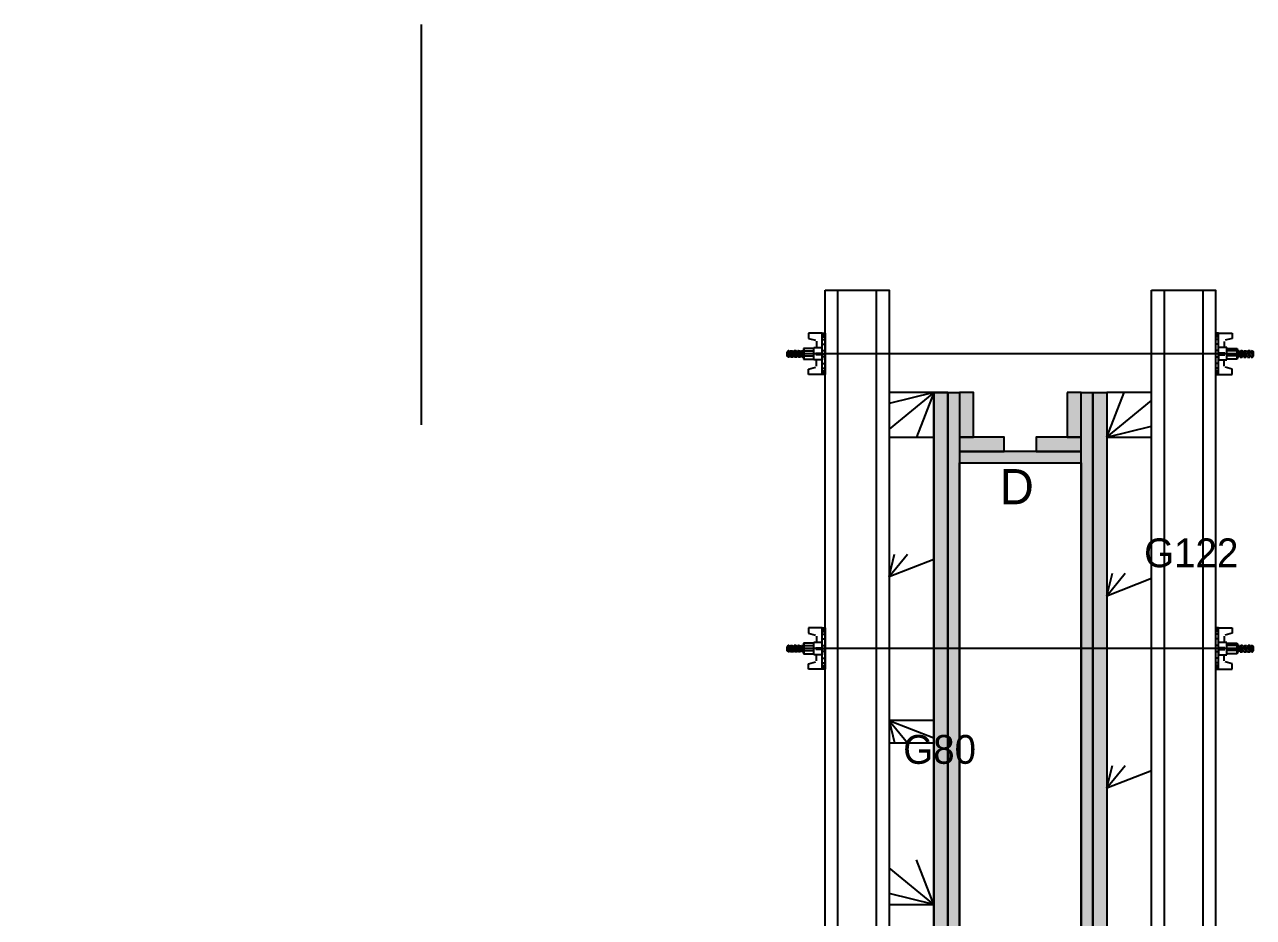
# Model space of a CAD drawing. Header units: metres. Extents: x 4696 to 9453, y 4077 to 4748.
# Drawn here: x 4742.5 to 5126.3, y 4469.3 to 4748.2 of the extents above; entities that cross this region are included whole.
import ezdxf

# ---------------------------------------------------------------- set-up
doc = ezdxf.new("R2010")
doc.units = ezdxf.units.M
for name, color, linetype in [('CHAPA', 7, 'Continuous'), ('CONCRETO', 7, 'Continuous'), ('Hachura', 7, 'Continuous'), ('Madeira', 7, 'Continuous'), ('Perfil Metálico', 7, 'Continuous'), ('SARRAFO', 7, 'Continuous'), ('TEXTO_GERAL', 7, 'Continuous')]:
    doc.layers.add(name, color=color, linetype=linetype)

msp = doc.modelspace()

# ---------------------------------------------------------------- hatches: boundary and pattern name
at = {"layer": 'Hachura'}
h = msp.add_hatch(color=7, dxfattribs=at)
h.dxf.hatch_style = 1
h.paths.add_polyline_path([(5026.46, 4633.3), (5030.86, 4633.3), (5030.86, 4633.3), (5030.86, 4213.3), (5030.86, 4213.3), (5026.46, 4213.3), (5026.46, 4213.3), (5026.46, 4633.3)])
h = msp.add_hatch(color=7, dxfattribs=at)
h.dxf.hatch_style = 1
h.paths.add_polyline_path([(5030.86, 4633.3), (5034.46, 4633.3), (5034.46, 4633.3), (5034.46, 4213.3), (5034.46, 4213.3), (5030.86, 4213.3), (5030.86, 4213.3), (5030.86, 4633.3)])
h = msp.add_hatch(color=7, dxfattribs=at)
h.dxf.hatch_style = 1
h.paths.add_polyline_path([(5038.86, 4619.3), (5034.46, 4619.3), (5034.46, 4619.3), (5034.46, 4633.3), (5034.46, 4633.3), (5038.86, 4633.3), (5038.86, 4633.3), (5038.86, 4619.3)])
h = msp.add_hatch(color=7, dxfattribs=at)
h.dxf.hatch_style = 1
h.paths.add_polyline_path([(5072.46, 4619.3), (5068.06, 4619.3), (5068.06, 4619.3), (5068.06, 4633.3), (5068.06, 4633.3), (5072.46, 4633.3), (5072.46, 4633.3), (5072.46, 4619.3)])
h = msp.add_hatch(color=7, dxfattribs=at)
h.dxf.hatch_style = 1
h.paths.add_polyline_path([(5076.06, 4153.3), (5072.46, 4153.3), (5072.46, 4153.3), (5072.46, 4633.3), (5072.46, 4633.3), (5076.06, 4633.3), (5076.06, 4633.3), (5076.06, 4153.3)])
h = msp.add_hatch(color=7, dxfattribs=at)
h.dxf.hatch_style = 1
h.paths.add_polyline_path([(5076.06, 4633.3), (5080.46, 4633.3), (5080.46, 4633.3), (5080.46, 4153.3), (5080.46, 4153.3), (5076.06, 4153.3), (5076.06, 4153.3), (5076.06, 4633.3)])
h = msp.add_hatch(color=7, dxfattribs=at)
h.dxf.hatch_style = 1
h.paths.add_polyline_path([(5048.46, 4619.3), (5048.46, 4614.9), (5048.46, 4614.9), (5034.46, 4614.9), (5034.46, 4614.9), (5034.46, 4619.3), (5034.46, 4619.3), (5048.46, 4619.3)])
h = msp.add_hatch(color=7, dxfattribs=at)
h.dxf.hatch_style = 1
h.paths.add_polyline_path([(5072.46, 4619.3), (5072.46, 4614.9), (5072.46, 4614.9), (5058.46, 4614.9), (5058.46, 4614.9), (5058.46, 4619.3), (5058.46, 4619.3), (5072.46, 4619.3)])
h = msp.add_hatch(color=7, dxfattribs=at)
h.dxf.hatch_style = 1
h.paths.add_polyline_path([(5072.46, 4611.3), (5072.46, 4614.9), (5072.46, 4614.9), (5034.46, 4614.9), (5034.46, 4614.9), (5034.46, 4611.3), (5034.46, 4611.3), (5072.46, 4611.3)])

# ---------------------------------------------------------------- linework, layer by layer
at = {"layer": 'CHAPA', "color": 7, "lineweight": 25}
for points in [[(5034.46, 4633.3), (5034.46, 4213.3), (5030.86, 4213.3), (5030.86, 4633.3)], [(5076.06, 4153.3), (5072.46, 4153.3), (5072.46, 4633.3), (5076.06, 4633.3)], [(5072.46, 4611.3), (5072.46, 4614.9), (5034.46, 4614.9), (5034.46, 4611.3)]]:
    msp.add_lwpolyline(points, close=True, dxfattribs=at)
at = {"layer": 'CONCRETO', "color": 7, "lineweight": 25}
msp.add_lwpolyline([(4742.46, 4175.3), (4742.46, 4213.3), (5034.46, 4213.3), (5034.46, 4611.3), (5072.46, 4611.3), (5072.46, 4175.3)], close=True, dxfattribs=at)
at = {"layer": 'Defpoints', "color": 7, "lineweight": 25}
msp.add_line((4866.41, 4623.22), (4866.41, 4748.22), dxfattribs=at)
at = {"layer": 'Hachura', "color": 7, "lineweight": 25}
for p, q in [((4991.55, 4651.84), (4987.3, 4651.84)), ((4987.3, 4651.84), (4987.3, 4650.16)), ((4991.55, 4638.94), (4991.55, 4651.84)), ((4991.55, 4651.84), (4992.46, 4651.84)), ((4992.46, 4651.84), (4992.46, 4638.94)), ((5114.46, 4651.83), (5114.46, 4638.94)), ((5115.36, 4651.83), (5114.46, 4651.83)), ((5115.36, 4638.94), (5115.36, 4651.83)), ((5115.36, 4651.83), (5119.62, 4651.83)), ((5119.62, 4651.83), (5119.62, 4650.16)), ((4987.3, 4650.16), (4989.51, 4649.58)), ((4989.75, 4649.27), (4989.75, 4647.32)), ((4991.54, 4651.7), (4992.46, 4651.7)), ((4991.54, 4651.49), (4992.46, 4651.49)), ((4991.54, 4651.15), (4992.46, 4651.15)), ((4991.54, 4650.69), (4992.46, 4650.69)), ((4991.54, 4649.84), (4992.46, 4649.84)), ((4991.54, 4648.41), (4992.46, 4648.41)), ((4992.46, 4650.88), (4992.46, 4643.07)), ((5115.38, 4651.7), (5114.45, 4651.7)), ((5115.38, 4651.49), (5114.45, 4651.49)), ((5115.38, 4651.15), (5114.45, 4651.15)), ((5115.38, 4650.69), (5114.45, 4650.69)), ((5115.38, 4649.84), (5114.45, 4649.84)), ((5114.46, 4650.88), (5114.46, 4643.07)), ((5115.38, 4648.41), (5114.46, 4648.41)), ((5117.17, 4649.26), (5117.17, 4647.32)), ((5119.62, 4650.16), (5117.41, 4649.58)), ((4980.98, 4646.29), (4980.66, 4645.96)), ((4980.66, 4644.68), (4980.66, 4645.96)), ((4980.98, 4644.35), (4980.66, 4644.68)), ((4980.98, 4645.77), (4981.31, 4646.45)), ((4981.54, 4646.39), (4980.98, 4645.26)), ((4980.98, 4646.03), (4981.11, 4646.29)), ((4981.11, 4646.29), (4980.98, 4646.29)), ((4981.62, 4646.29), (4980.98, 4645)), ((4980.98, 4646.29), (4980.98, 4644.35)), ((4981.3, 4644.35), (4980.98, 4644.35)), ((4980.98, 4644.35), (4980.98, 4644.35)), ((4981.3, 4644.35), (4982.27, 4646.29)), ((4981.3, 4644.35), (4982.27, 4646.29)), ((4981.39, 4644.28), (4982.48, 4646.45)), ((4981.62, 4646.29), (4982.27, 4646.29)), ((4982.7, 4646.39), (4981.63, 4644.25)), ((4982.78, 4646.29), (4981.82, 4644.35)), ((4982.46, 4644.35), (4981.82, 4644.35)), ((4982.46, 4644.35), (4983.43, 4646.29)), ((4982.55, 4644.28), (4983.64, 4646.45)), ((4983.43, 4646.29), (4982.78, 4646.29)), ((4983.87, 4646.39), (4982.8, 4644.25)), ((4983.94, 4646.29), (4982.98, 4644.35)), ((4983.62, 4644.35), (4982.98, 4644.35)), ((4983.19, 4644.35), (4982.98, 4644.35)), ((4983.62, 4644.35), (4984.59, 4646.29)), ((4983.71, 4644.28), (4984.8, 4646.45)), ((4984.16, 4646.29), (4983.94, 4646.29)), ((4985.03, 4646.39), (4983.96, 4644.25)), ((4985.11, 4646.29), (4984.14, 4644.35)), ((4984.78, 4644.35), (4984.14, 4644.35)), ((4984.16, 4646.29), (4984.59, 4646.29)), ((4984.78, 4644.35), (4985.75, 4646.29)), ((4985.11, 4646.29), (4985.75, 4646.29)), ((4985.75, 4645.52), (4985.12, 4644.25)), ((4985.75, 4645.26), (4985.3, 4644.35)), ((4985.75, 4644.35), (4985.3, 4644.35)), ((5125.26, 4645.39), (4985.46, 4645.38)), ((4985.75, 4647.06), (4985.75, 4643.71)), ((4988.97, 4647.06), (4985.75, 4647.06)), ((4985.75, 4646.29), (4988.97, 4646.29)), ((4985.75, 4644.74), (4988.97, 4644.74)), ((4985.82, 4647.06), (4985.82, 4643.71)), ((4988.97, 4643.45), (4988.97, 4647.32)), ((4988.97, 4647.32), (4991.55, 4647.32)), ((4988.97, 4647.32), (4988.97, 4647.06)), ((4988.97, 4647.32), (4988.97, 4647.06)), ((4989.56, 4645.59), (4991.55, 4645.59)), ((4991.55, 4645.07), (4989.56, 4645.07)), ((4991.55, 4645.39), (4991.55, 4643.45)), ((4991.55, 4645.38), (4992.46, 4645.38)), ((4991.55, 4644.1), (4991.55, 4644.74)), ((4991.55, 4638.94), (4991.55, 4644.1)), ((4991.87, 4644.43), (4991.66, 4644.43)), ((4991.68, 4646.36), (4992.11, 4646.36)), ((4992.31, 4644.43), (4991.87, 4644.43)), ((5115.36, 4645.38), (5114.46, 4645.38)), ((5114.61, 4644.43), (5115.04, 4644.43)), ((5115.23, 4646.36), (5114.8, 4646.36)), ((5115.04, 4644.43), (5115.25, 4644.43)), ((5117.94, 4647.32), (5115.36, 4647.32)), ((5117.36, 4645.59), (5115.36, 4645.59)), ((5115.36, 4645.39), (5115.36, 4643.45)), ((5115.36, 4645.07), (5117.36, 4645.07)), ((5115.36, 4644.1), (5115.36, 4644.74)), ((5115.36, 4638.94), (5115.36, 4644.1)), ((5117.94, 4643.45), (5117.94, 4647.32)), ((5117.94, 4647.32), (5117.94, 4647.06)), ((5117.94, 4647.32), (5117.94, 4647.06)), ((5117.94, 4647.06), (5121.16, 4647.06)), ((5121.16, 4646.29), (5117.94, 4646.29)), ((5121.16, 4644.74), (5117.94, 4644.74)), ((5121.1, 4647.06), (5121.1, 4643.71)), ((5121.16, 4647.06), (5121.16, 4643.71)), ((5121.81, 4646.29), (5121.16, 4646.29)), ((5122.13, 4644.35), (5121.16, 4646.29)), ((5121.16, 4645.51), (5121.8, 4644.25)), ((5121.16, 4645.26), (5121.62, 4644.35)), ((5121.16, 4644.35), (5121.62, 4644.35)), ((5121.81, 4646.29), (5122.78, 4644.35)), ((5121.89, 4646.39), (5122.96, 4644.25)), ((5123.2, 4644.28), (5122.12, 4646.45)), ((5122.13, 4644.35), (5122.78, 4644.35)), ((5122.76, 4646.29), (5122.33, 4646.29)), ((5123.29, 4644.35), (5122.33, 4646.29)), ((5122.76, 4646.29), (5122.97, 4646.29)), ((5122.97, 4646.29), (5123.94, 4644.35)), ((5123.05, 4646.39), (5124.12, 4644.25)), ((5124.36, 4644.28), (5123.28, 4646.45)), ((5123.29, 4644.35), (5123.94, 4644.35)), ((5123.49, 4646.29), (5124.13, 4646.29)), ((5124.45, 4644.35), (5123.49, 4646.29)), ((5123.73, 4644.35), (5123.94, 4644.35)), ((5124.13, 4646.29), (5125.1, 4644.35)), ((5124.21, 4646.39), (5125.28, 4644.25)), ((5125.52, 4644.28), (5124.44, 4646.45)), ((5124.45, 4644.35), (5125.1, 4644.35)), ((5125.61, 4644.35), (5124.65, 4646.29)), ((5125.29, 4646.29), (5124.65, 4646.29)), ((5125.61, 4644.35), (5124.65, 4646.29)), ((5125.29, 4646.29), (5125.94, 4645)), ((5125.37, 4646.39), (5125.94, 4645.26)), ((5125.94, 4645.77), (5125.6, 4646.45)), ((5125.61, 4644.35), (5125.94, 4644.35)), ((5125.94, 4646.03), (5125.81, 4646.29)), ((5125.81, 4646.29), (5125.94, 4646.29)), ((5125.94, 4646.29), (5126.26, 4645.96)), ((5125.94, 4646.29), (5125.94, 4644.35)), ((5125.94, 4644.35), (5126.26, 4644.67)), ((5125.94, 4644.35), (5125.94, 4644.35)), ((5126.26, 4644.67), (5126.26, 4645.96)), ((4985.75, 4643.71), (4988.97, 4643.71)), ((4987.3, 4640.61), (4989.51, 4641.2)), ((4987.3, 4638.94), (4987.3, 4640.61)), ((4991.55, 4643.45), (4988.97, 4643.45)), ((4989.75, 4641.51), (4989.75, 4643.45)), ((4991.54, 4642.35), (4992.46, 4642.35)), ((4991.54, 4640.93), (4992.46, 4640.93)), ((5115.38, 4642.35), (5114.45, 4642.35)), ((5115.38, 4640.93), (5114.45, 4640.93)), ((5115.36, 4643.45), (5117.94, 4643.45)), ((5117.17, 4641.51), (5117.17, 4643.45)), ((5119.62, 4640.61), (5117.41, 4641.19)), ((5121.16, 4643.71), (5117.94, 4643.71)), ((5119.62, 4638.94), (5119.62, 4640.61)), ((4992.46, 4638.94), (4987.32, 4638.94)), ((4991.54, 4640.09), (4992.46, 4640.09)), ((4991.54, 4639.63), (4992.46, 4639.63)), ((4991.54, 4639.29), (4992.46, 4639.29)), ((4991.54, 4639.08), (4992.46, 4639.08)), ((5115.38, 4640.09), (5114.45, 4640.09)), ((5115.38, 4639.62), (5114.45, 4639.62)), ((5115.38, 4639.29), (5114.45, 4639.29)), ((5115.38, 4639.08), (5114.45, 4639.08)), ((5114.46, 4638.94), (5119.59, 4638.94)), ((4991.56, 4559.75), (4987.31, 4559.75)), ((4987.31, 4559.75), (4987.31, 4558.07)), ((4991.56, 4546.85), (4991.56, 4559.75)), ((4991.56, 4559.75), (4992.47, 4559.75)), ((4992.47, 4559.75), (4992.47, 4546.85)), ((5114.47, 4559.75), (5114.47, 4546.85)), ((5115.37, 4559.75), (5114.47, 4559.75)), ((5115.37, 4546.85), (5115.37, 4559.75)), ((5115.37, 4559.75), (5119.63, 4559.75)), ((5119.63, 4559.75), (5119.63, 4558.07)), ((4987.31, 4558.07), (4989.52, 4557.49)), ((4989.76, 4557.18), (4989.76, 4555.23)), ((4991.54, 4559.61), (4992.47, 4559.61)), ((4991.54, 4559.4), (4992.47, 4559.4)), ((4991.54, 4559.06), (4992.47, 4559.06)), ((4991.54, 4558.6), (4992.47, 4558.6)), ((4991.54, 4557.76), (4992.47, 4557.76)), ((4991.54, 4556.33), (4992.47, 4556.33)), ((4992.47, 4558.8), (4992.47, 4550.98)), ((5115.39, 4559.61), (5114.46, 4559.61)), ((5115.39, 4559.4), (5114.46, 4559.4)), ((5115.39, 4559.06), (5114.46, 4559.06)), ((5115.39, 4558.6), (5114.46, 4558.6)), ((5115.39, 4557.76), (5114.46, 4557.76)), ((5114.47, 4558.8), (5114.47, 4550.98)), ((5115.39, 4556.33), (5114.47, 4556.33)), ((5117.17, 4557.18), (5117.17, 4555.23)), ((5119.63, 4558.07), (5117.42, 4557.49)), ((4980.99, 4554.2), (4980.67, 4553.88)), ((4980.67, 4552.59), (4980.67, 4553.88)), ((4980.99, 4552.27), (4980.67, 4552.59)), ((4980.99, 4553.69), (4981.32, 4554.36)), ((4981.55, 4554.3), (4980.99, 4553.17)), ((4980.99, 4553.95), (4981.12, 4554.2)), ((4981.12, 4554.2), (4980.99, 4554.2)), ((4981.63, 4554.2), (4980.99, 4552.91)), ((4980.99, 4554.2), (4980.99, 4552.27)), ((4981.31, 4552.27), (4980.99, 4552.27)), ((4980.99, 4552.27), (4980.99, 4552.27)), ((4981.31, 4552.27), (4982.28, 4554.2)), ((4981.31, 4552.27), (4982.28, 4554.2)), ((4981.4, 4552.2), (4982.48, 4554.36)), ((4981.63, 4554.2), (4982.28, 4554.2)), ((4982.71, 4554.3), (4981.64, 4552.16)), ((4982.79, 4554.2), (4981.82, 4552.27)), ((4982.47, 4552.27), (4981.82, 4552.27)), ((4982.47, 4552.27), (4983.44, 4554.2)), ((4982.56, 4552.2), (4983.65, 4554.36)), ((4983.44, 4554.2), (4982.79, 4554.2)), ((4983.87, 4554.3), (4982.8, 4552.16)), ((4983.95, 4554.2), (4982.99, 4552.27)), ((4983.63, 4552.27), (4982.99, 4552.27)), ((4983.2, 4552.27), (4982.99, 4552.27)), ((4983.63, 4552.27), (4984.6, 4554.2)), ((4983.72, 4552.2), (4984.81, 4554.36)), ((4984.16, 4554.2), (4983.95, 4554.2)), ((4985.03, 4554.3), (4983.96, 4552.16)), ((4985.11, 4554.2), (4984.15, 4552.27)), ((4984.79, 4552.27), (4984.15, 4552.27)), ((4984.16, 4554.2), (4984.6, 4554.2)), ((4984.79, 4552.27), (4985.76, 4554.2)), ((4985.11, 4554.2), (4985.76, 4554.2)), ((4985.76, 4553.43), (4985.13, 4552.16)), ((4985.76, 4553.17), (4985.31, 4552.27)), ((4985.76, 4552.27), (4985.31, 4552.27)), ((5125.27, 4553.29), (4985.47, 4553.29)), ((4985.76, 4554.98), (4985.76, 4551.62)), ((4988.98, 4554.98), (4985.76, 4554.98)), ((4985.76, 4554.2), (4988.98, 4554.2)), ((4985.76, 4552.66), (4988.98, 4552.66)), ((4985.83, 4554.98), (4985.83, 4551.62)), ((4988.98, 4551.37), (4988.98, 4555.24)), ((4988.98, 4555.24), (4991.56, 4555.24)), ((4988.98, 4555.24), (4988.98, 4554.98)), ((4988.98, 4555.24), (4988.98, 4554.98)), ((4989.56, 4553.5), (4991.56, 4553.5)), ((4991.56, 4552.99), (4989.56, 4552.99)), ((4991.56, 4553.3), (4991.56, 4551.37)), ((4991.56, 4553.29), (4992.47, 4553.29)), ((4991.56, 4552.01), (4991.56, 4552.66)), ((4991.56, 4546.85), (4991.56, 4552.01)), ((4991.88, 4552.34), (4991.67, 4552.34)), ((4991.69, 4554.28), (4992.12, 4554.28)), ((4992.32, 4552.34), (4991.88, 4552.34)), ((5115.37, 4553.29), (5114.47, 4553.29)), ((5114.62, 4552.34), (5115.05, 4552.34)), ((5115.24, 4554.27), (5114.81, 4554.27)), ((5115.05, 4552.34), (5115.26, 4552.34)), ((5117.95, 4555.23), (5115.37, 4555.23)), ((5117.37, 4553.5), (5115.37, 4553.5)), ((5115.37, 4553.3), (5115.37, 4551.37)), ((5115.37, 4552.99), (5117.37, 4552.99)), ((5115.37, 4552.01), (5115.37, 4552.65)), ((5115.37, 4546.85), (5115.37, 4552.01)), ((5117.95, 4551.37), (5117.95, 4555.23)), ((5117.95, 4555.23), (5117.95, 4554.98)), ((5117.95, 4555.23), (5117.95, 4554.98)), ((5117.95, 4554.98), (5121.17, 4554.98)), ((5121.17, 4554.2), (5117.95, 4554.2)), ((5121.17, 4552.65), (5117.95, 4552.65)), ((5121.11, 4554.98), (5121.11, 4551.62)), ((5121.17, 4554.98), (5121.17, 4551.62)), ((5121.82, 4554.2), (5121.17, 4554.2)), ((5122.14, 4552.27), (5121.17, 4554.2)), ((5121.17, 4553.43), (5121.81, 4552.16)), ((5121.17, 4553.17), (5121.62, 4552.27)), ((5121.17, 4552.27), (5121.62, 4552.27)), ((5121.82, 4554.2), (5122.79, 4552.27)), ((5121.9, 4554.3), (5122.97, 4552.16)), ((5123.21, 4552.2), (5122.13, 4554.36)), ((5122.14, 4552.27), (5122.79, 4552.27)), ((5122.77, 4554.2), (5122.33, 4554.2)), ((5123.3, 4552.27), (5122.33, 4554.2)), ((5122.77, 4554.2), (5122.98, 4554.2)), ((5122.98, 4554.2), (5123.95, 4552.27)), ((5123.06, 4554.3), (5124.13, 4552.16)), ((5124.37, 4552.2), (5123.29, 4554.36)), ((5123.3, 4552.27), (5123.95, 4552.27)), ((5123.49, 4554.2), (5124.14, 4554.2)), ((5124.46, 4552.27), (5123.49, 4554.2)), ((5123.73, 4552.27), (5123.95, 4552.27)), ((5124.14, 4554.2), (5125.11, 4552.27)), ((5124.22, 4554.3), (5125.29, 4552.16)), ((5125.53, 4552.2), (5124.45, 4554.36)), ((5124.46, 4552.27), (5125.11, 4552.27)), ((5125.62, 4552.27), (5124.66, 4554.2)), ((5125.3, 4554.2), (5124.66, 4554.2)), ((5125.62, 4552.27), (5124.66, 4554.2)), ((5125.3, 4554.2), (5125.95, 4552.91)), ((5125.38, 4554.3), (5125.95, 4553.17)), ((5125.95, 4553.69), (5125.61, 4554.36)), ((5125.62, 4552.27), (5125.95, 4552.27)), ((5125.95, 4553.94), (5125.82, 4554.2)), ((5125.82, 4554.2), (5125.95, 4554.2)), ((5125.94, 4554.2), (5126.27, 4553.88)), ((5125.94, 4554.2), (5125.94, 4552.27)), ((5125.94, 4552.27), (5126.27, 4552.59)), ((5125.94, 4552.27), (5125.94, 4552.27)), ((5126.27, 4552.59), (5126.27, 4553.88)), ((4985.76, 4551.62), (4988.98, 4551.62)), ((4987.31, 4548.53), (4989.52, 4549.11)), ((4987.31, 4546.85), (4987.31, 4548.53)), ((4991.56, 4551.37), (4988.98, 4551.37)), ((4989.76, 4549.42), (4989.76, 4551.37)), ((4991.54, 4550.26), (4992.47, 4550.26)), ((4991.54, 4548.85), (4992.47, 4548.85)), ((5115.39, 4550.26), (5114.46, 4550.26)), ((5115.39, 4548.84), (5114.46, 4548.84)), ((5115.37, 4551.37), (5117.95, 4551.37)), ((5117.17, 4549.42), (5117.17, 4551.37)), ((5119.63, 4548.53), (5117.42, 4549.11)), ((5121.17, 4551.62), (5117.95, 4551.62)), ((5119.63, 4546.85), (5119.63, 4548.53)), ((4992.47, 4546.85), (4987.33, 4546.85)), ((4991.54, 4548), (4992.47, 4548)), ((4991.54, 4547.54), (4992.47, 4547.54)), ((4991.54, 4547.2), (4992.47, 4547.2)), ((4991.54, 4546.99), (4992.47, 4546.99)), ((5115.39, 4548), (5114.46, 4548)), ((5115.39, 4547.54), (5114.46, 4547.54)), ((5115.39, 4547.2), (5114.46, 4547.2)), ((5115.39, 4546.99), (5114.46, 4546.99)), ((5114.47, 4546.85), (5119.6, 4546.85))]:
    msp.add_line(p, q, dxfattribs=at)
at = {"layer": 'Madeira', "color": 7, "lineweight": 25}
for p, q in [((5026.46, 4633.3), (5012.46, 4621.79)), ((5026.46, 4633.3), (5012.46, 4629.82)), ((5026.46, 4633.3), (5021.03, 4619.3)), ((5080.47, 4619.3), (5085.88, 4633.31)), ((5080.47, 4619.3), (5094.46, 4630.83)), ((5080.47, 4619.3), (5094.47, 4622.8)), ((5012.46, 4575.8), (5018.22, 4582.8)), ((5012.46, 4575.8), (5014.2, 4582.8)), ((5012.46, 4575.8), (5026.46, 4581.23)), ((5080.46, 4569.81), (5086.21, 4576.81)), ((5080.46, 4569.81), (5082.2, 4576.81)), ((5080.46, 4569.81), (5094.46, 4575.25)), ((5012.46, 4530.8), (5018.22, 4523.8)), ((5012.46, 4530.8), (5014.2, 4523.8)), ((5012.46, 4530.8), (5026.46, 4525.37)), ((5080.46, 4509.81), (5086.21, 4516.81)), ((5080.46, 4509.81), (5082.2, 4516.81)), ((5080.46, 4509.81), (5094.46, 4515.25)), ((5026.46, 4473.3), (5021.03, 4487.3)), ((5026.46, 4473.3), (5012.46, 4484.82)), ((5026.46, 4473.3), (5012.46, 4476.79))]:
    msp.add_line(p, q, dxfattribs=at)
for points in [[(5026.46, 4633.3), (5012.46, 4633.3), (5012.46, 4619.3), (5026.46, 4619.3)], [(5026.46, 4633.3), (5012.46, 4633.3), (5012.46, 4473.3), (5026.46, 4473.3)], [(5080.47, 4619.3), (5094.47, 4619.32), (5094.46, 4633.32), (5080.46, 4633.3)], [(5080.46, 4393.31), (5094.46, 4393.32), (5094.46, 4633.32), (5080.46, 4633.3)], [(5012.46, 4530.8), (5012.46, 4523.8), (5026.46, 4523.8), (5026.46, 4530.8)]]:
    msp.add_lwpolyline(points, close=True, dxfattribs=at)
at = {"layer": 'Perfil Metálico', "color": 7, "lineweight": 25}
for points in [[(4992.46, 4665.24), (5012.46, 4665.24), (5012.46, 4221.3), (4992.46, 4221.3)], [(5008.46, 4221.3), (4996.46, 4221.3), (4996.46, 4665.24), (5008.46, 4665.24)], [(5094.46, 4665.24), (5114.46, 4665.24), (5114.46, 4114.98), (5094.46, 4114.98)], [(5110.46, 4114.98), (5098.46, 4114.98), (5098.46, 4665.24), (5110.46, 4665.24)]]:
    msp.add_lwpolyline(points, close=True, dxfattribs=at)
at = {"layer": 'SARRAFO', "color": 7, "lineweight": 25}
for points in [[(5026.46, 4213.3), (5026.46, 4633.3), (5030.86, 4633.3), (5030.86, 4213.3)], [(5026.46, 4213.3), (5030.86, 4213.3), (5030.86, 4633.3), (5026.46, 4633.3)], [(5034.46, 4633.3), (5034.46, 4619.3), (5038.86, 4619.3), (5038.86, 4633.3)], [(5068.06, 4633.3), (5068.06, 4619.3), (5072.46, 4619.3), (5072.46, 4633.3)], [(5076.06, 4153.3), (5076.06, 4633.3), (5080.46, 4633.3), (5080.46, 4153.3)], [(5076.06, 4153.3), (5076.06, 4633.3), (5080.46, 4633.3), (5080.46, 4153.3)], [(5034.46, 4614.9), (5048.46, 4614.9), (5048.46, 4619.3), (5034.46, 4619.3)], [(5058.46, 4614.9), (5072.46, 4614.9), (5072.46, 4619.3), (5058.46, 4619.3)]]:
    msp.add_lwpolyline(points, close=True, dxfattribs=at)

# ---------------------------------------------------------------- texts
at = {"layer": 'TEXTO_GERAL', "color": 7, "lineweight": 25}
for s, height, p in [('D', 11, (5047.06, 4598.37)), ('G122', 9, (5092.13, 4578.7)), ('G80', 9, (5016.88, 4517.29))]:
    msp.add_text(s, height=height, dxfattribs=at).set_placement(p)

doc.saveas('drawing.dxf')
